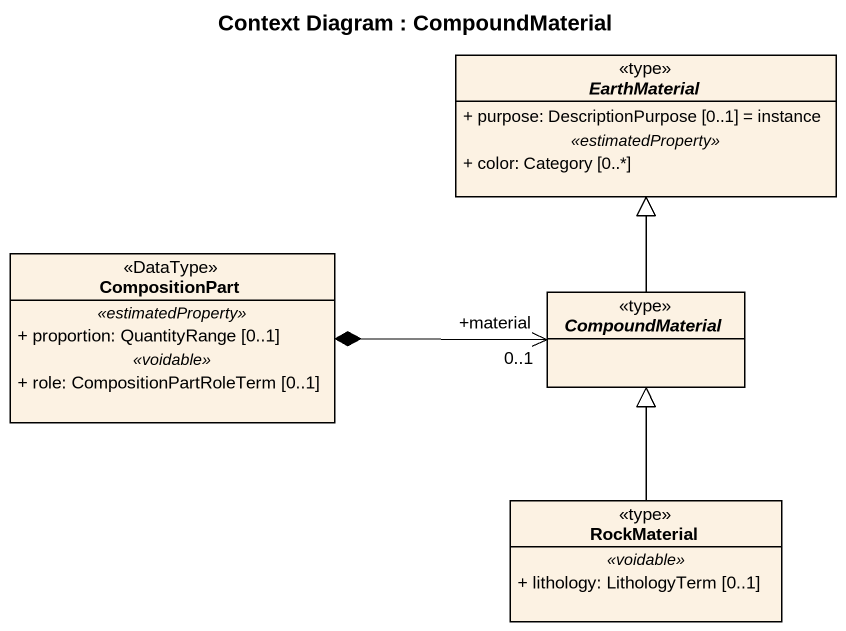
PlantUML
@startuml
title Context Diagram : CompoundMaterial
hide circle
hide empty members
skinparam classAttributeIconSize 0
abstract class EarthMaterial <<type>> #FCF2E3 {
  + purpose: DescriptionPurpose [0..1] = instance
  .. <<estimatedProperty>> ..
  + color: Category [0..*]
}
class CompositionPart <<DataType>> #FCF2E3 {
  .. <<estimatedProperty>> ..
  + proportion: QuantityRange [0..1]
  .. <<voidable>> ..
  + role: CompositionPartRoleTerm [0..1]
}
abstract class CompoundMaterial <<type>> #FCF2E3
class RockMaterial <<type>> #FCF2E3 {
  .. <<voidable>> ..
  + lithology: LithologyTerm [0..1]
}
CompositionPart *-right-> "+material\n0..1" CompoundMaterial
CompoundMaterial -up-|> EarthMaterial
RockMaterial -up-|> CompoundMaterial
@enduml
